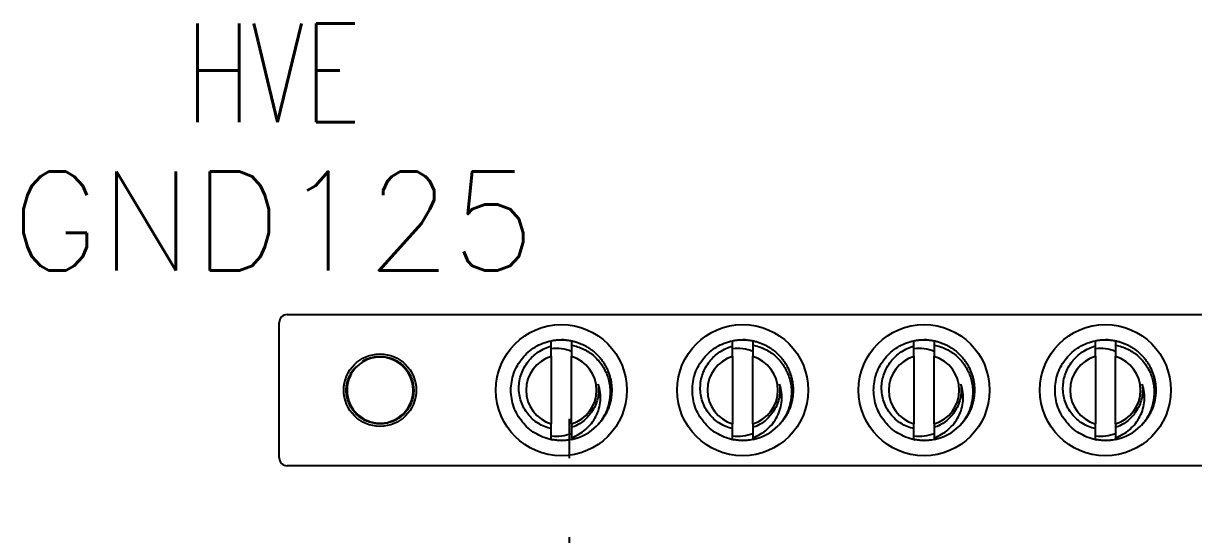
# Model space of a CAD drawing. Header units: inches. Extents: x 0 to 34.2, y 0 to 22.
# Drawn here: x 5.871 to 7.352, y 2.166 to 2.812 of the extents above; entities that cross this region are included whole.
import ezdxf
from ezdxf.enums import TextEntityAlignment as Align

# ---------------------------------------------------------------- set-up
doc = ezdxf.new("R2010")
doc.units = ezdxf.units.IN
doc.header["$MEASUREMENT"] = 0
doc.linetypes.add('HIDDEN2', pattern=[0.1875, 0.125, -0.0625])
doc.linetypes.add('SLD-Solid', pattern=[0])
for name, color, linetype in [('GRN_6AWG', 3, 'Continuous'), ('LOC', 8, 'Continuous'), ('SYMS', 7, 'Continuous'), ('TAGS', 1, 'Continuous')]:
    doc.layers.add(name, color=color, linetype=linetype)
doc.styles.add('WD', font='romans.shx', dxfattribs={"height": 0.185})

# ---------------------------------------------------------------- blocks, each defined once
blk = doc.blocks.new('HDV1_GND_BAR9')
at = {"color": 7, "linetype": 'SLD-Solid', "lineweight": 25}
for p, q in [((0.0178, 0.1942), (2.5469, 0.1942)), ((0.0076, 0.0132), (0.0076, 0.184)), ((0.3518, 0.1544), (0.3518, 0.1611)), ((0.5813, 0.1544), (0.5813, 0.1611)), ((0.8107, 0.1544), (0.8107, 0.1611)), ((1.0402, 0.1544), (1.0402, 0.1611)), ((0.3518, 0.1414), (0.3518, 0.0559)), ((0.3773, 0.0559), (0.3773, 0.1414)), ((0.5813, 0.1414), (0.5813, 0.0559)), ((0.6068, 0.0559), (0.6068, 0.1414)), ((0.8107, 0.1414), (0.8107, 0.0559)), ((0.8362, 0.0559), (0.8362, 0.1414)), ((1.0402, 0.1414), (1.0402, 0.0559)), ((1.0657, 0.0559), (1.0657, 0.1414)), ((0.3643, 0.0349), (0.3646, 0.0349)), ((0.5938, 0.0349), (0.594, 0.0349)), ((0.8232, 0.0349), (0.8235, 0.0349)), ((1.0527, 0.0349), (1.0529, 0.0349)), ((2.5469, 0.003), (0.0178, 0.003))]:
    blk.add_line(p, q, dxfattribs=at)
at = {"color": 7, "linetype": 'SLD-Solid', "lineweight": 25, "flags": 128}
for points in [[(0.3679, 0.1623), (0.3674, 0.1623), (0.3646, 0.1624)], [(0.5974, 0.1623), (0.5968, 0.1623), (0.594, 0.1624)], [(0.8268, 0.1623), (0.8263, 0.1623), (0.8235, 0.1624)], [(1.0563, 0.1623), (1.0557, 0.1623), (1.0529, 0.1624)], [(0.3502, 0.0365), (0.352, 0.0361), (0.3533, 0.0359)], [(0.5796, 0.0365), (0.5815, 0.0361), (0.5828, 0.0359)], [(0.8091, 0.0365), (0.8109, 0.0361), (0.8123, 0.0359)], [(1.0386, 0.0365), (1.0404, 0.0361), (1.0417, 0.0359)]]:
    blk.add_lwpolyline(points, dxfattribs=at)
at = {"color": 7, "linetype": 'SLD-Solid', "lineweight": 25}
for centre, radius in [((0.3646, 0.0986), 0.0829), ((0.594, 0.0986), 0.0829), ((0.8235, 0.0986), 0.0829), ((1.0529, 0.0986), 0.0829), ((0.1351, 0.0986), 0.0458)]:
    blk.add_circle(centre, radius, dxfattribs=at)
for centre, radius, start, end in [((0.0178, 0.184), 0.0102, 90, 180), ((0.1352, 0.0986), 0.0418, 135.4941, 90.0886), ((0.1351, 0.0986), 0.0418, 90, 135), ((0.3646, 0.0986), 0.0446, 106.6015, 253.3985), ((0.3646, 0.0986), 0.0446, 286.6015, 73.3985), ((0.594, 0.0986), 0.0446, 106.6015, 253.3985), ((0.594, 0.0986), 0.0446, 286.6015, 73.3985), ((0.8235, 0.0986), 0.0446, 106.6015, 253.3985), ((0.8235, 0.0986), 0.0446, 286.6015, 73.3985), ((1.0529, 0.0986), 0.0446, 106.6015, 253.3985), ((1.0529, 0.0986), 0.0446, 286.6015, 73.3985), ((0.3646, 0.0986), 0.0637, 281.537, 315), ((0.594, 0.0986), 0.0637, 281.537, 315), ((0.8235, 0.0986), 0.0637, 281.537, 315), ((1.0529, 0.0986), 0.0637, 281.537, 315), ((0.0178, 0.0132), 0.0102, 180, 270)]:
    blk.add_arc(centre, radius, start, end, dxfattribs=at)
for points, knots in [([(0.3518, 0.0362), (0.3447, 0.0376), (0.3377, 0.0404), (0.3283, 0.0461), (0.3253, 0.0482), (0.3199, 0.053), (0.3175, 0.0555), (0.3107, 0.0639), (0.307, 0.0704), (0.302, 0.0842), (0.3008, 0.0915), (0.3008, 0.1057), (0.302, 0.113), (0.307, 0.1269), (0.3107, 0.1334), (0.3175, 0.1418), (0.3199, 0.1443), (0.3253, 0.149), (0.3283, 0.1512), (0.3377, 0.1569), (0.3447, 0.1596), (0.3518, 0.1611)], [0, 0, 0, 0, 0.125, 0.125, 0.1875, 0.1875, 0.25, 0.25, 0.375, 0.375, 0.5, 0.5, 0.625, 0.625, 0.75, 0.75, 0.8125, 0.8125, 0.875, 0.875, 1, 1, 1, 1]), ([(0.3518, 0.05), (0.3489, 0.0506), (0.3461, 0.0515), (0.3405, 0.0537), (0.3378, 0.0551), (0.3328, 0.0582), (0.3304, 0.06), (0.326, 0.064), (0.3239, 0.0662), (0.3203, 0.0709), (0.3186, 0.0734), (0.3158, 0.0786), (0.3146, 0.0814), (0.3127, 0.087), (0.312, 0.0899), (0.311, 0.0958), (0.3108, 0.0988), (0.3109, 0.1047), (0.3112, 0.1077), (0.3122, 0.1135), (0.313, 0.1165), (0.315, 0.1221), (0.3162, 0.1248), (0.319, 0.13), (0.3207, 0.1325), (0.3244, 0.1372), (0.3264, 0.1393), (0.3308, 0.1434), (0.3331, 0.1453), (0.3406, 0.1502), (0.346, 0.1527), (0.3518, 0.1543)], [0, 0, 0, 0, 0.0625, 0.0625, 0.125, 0.125, 0.1875, 0.1875, 0.25, 0.25, 0.3125, 0.3125, 0.375, 0.375, 0.4375, 0.4375, 0.5, 0.5, 0.5625, 0.5625, 0.625, 0.625, 0.6875, 0.6875, 0.75, 0.75, 0.8125, 0.8125, 0.875, 0.875, 1, 1, 1, 1]), ([(0.3518, 0.161), (0.3525, 0.1612), (0.3547, 0.1617), (0.3584, 0.1621), (0.363, 0.1624), (0.3677, 0.1623), (0.3725, 0.1619), (0.3757, 0.1614), (0.3774, 0.1611)], [0, 0, 0, 0, 0.0798626, 0.2610344, 0.4402345, 0.6181667, 0.8090426, 1, 1, 1, 1]), ([(0.3518, 0.1514), (0.3561, 0.1519), (0.3605, 0.1519), (0.369, 0.1507), (0.3733, 0.1496), (0.3773, 0.1479)], [0, 0, 0, 0, 0.5, 0.5, 1, 1, 1, 1]), ([(0.3773, 0.1611), (0.3773, 0.1595), (0.3773, 0.1576), (0.3773, 0.1558), (0.3773, 0.1556)], [0, 0, 0, 0, 0.872154, 1, 1, 1, 1]), ([(0.3773, 0.1611), (0.3788, 0.1607), (0.3818, 0.1601), (0.3862, 0.1586), (0.3905, 0.1569), (0.3948, 0.1548), (0.399, 0.1523), (0.4031, 0.1495), (0.4069, 0.1464), (0.4104, 0.143), (0.4137, 0.1393), (0.4166, 0.1355), (0.4192, 0.1315), (0.4215, 0.1273), (0.4235, 0.123), (0.4251, 0.1186), (0.4265, 0.1139), (0.4275, 0.1092), (0.4281, 0.1043), (0.4283, 0.0994), (0.4282, 0.0945), (0.4277, 0.0896), (0.4268, 0.0848), (0.4256, 0.0801), (0.4241, 0.0756), (0.4222, 0.0713), (0.42, 0.0671), (0.4175, 0.0631), (0.4148, 0.0594), (0.4123, 0.0563), (0.4106, 0.0546), (0.4099, 0.0539)], [0, 0, 0, 0, 0.033723, 0.067593, 0.101521, 0.135415, 0.171985, 0.208298, 0.244248, 0.27976, 0.315461, 0.351583, 0.385934, 0.420475, 0.455112, 0.489748, 0.524288, 0.560708, 0.596805, 0.632474, 0.668007, 0.703985, 0.740318, 0.774807, 0.809423, 0.84407, 0.878652, 0.913074, 0.946884, 0.980361, 1, 1, 1, 1]), ([(0.3773, 0.1555), (0.3827, 0.1545), (0.3878, 0.1528), (0.3976, 0.148), (0.4021, 0.145), (0.4082, 0.1396), (0.4101, 0.1376), (0.4136, 0.1334), (0.4153, 0.1313), (0.4196, 0.1244), (0.422, 0.1194), (0.4244, 0.1117), (0.425, 0.109), (0.4259, 0.1037), (0.4262, 0.101), (0.4265, 0.0928), (0.4259, 0.0874), (0.4235, 0.0768), (0.4216, 0.0717), (0.4165, 0.0621), (0.4133, 0.0576), (0.4096, 0.0536)], [0, 0, 0, 0, 0.125, 0.125, 0.25, 0.25, 0.3125, 0.3125, 0.375, 0.375, 0.5, 0.5, 0.5625, 0.5625, 0.625, 0.625, 0.75, 0.75, 0.875, 0.875, 1, 1, 1, 1]), ([(0.5813, 0.0362), (0.5741, 0.0376), (0.5671, 0.0404), (0.5577, 0.0461), (0.5548, 0.0482), (0.5494, 0.053), (0.5469, 0.0555), (0.5401, 0.0639), (0.5364, 0.0704), (0.5315, 0.0842), (0.5303, 0.0915), (0.5303, 0.1057), (0.5315, 0.113), (0.5364, 0.1269), (0.5401, 0.1334), (0.5469, 0.1418), (0.5494, 0.1443), (0.5548, 0.149), (0.5577, 0.1512), (0.5671, 0.1569), (0.5741, 0.1596), (0.5813, 0.1611)], [0, 0, 0, 0, 0.125, 0.125, 0.1875, 0.1875, 0.25, 0.25, 0.375, 0.375, 0.5, 0.5, 0.625, 0.625, 0.75, 0.75, 0.8125, 0.8125, 0.875, 0.875, 1, 1, 1, 1]), ([(0.5813, 0.05), (0.5783, 0.0506), (0.5755, 0.0515), (0.57, 0.0537), (0.5673, 0.0551), (0.5622, 0.0582), (0.5599, 0.06), (0.5555, 0.064), (0.5534, 0.0662), (0.5497, 0.0709), (0.5481, 0.0734), (0.5452, 0.0786), (0.544, 0.0814), (0.5421, 0.087), (0.5414, 0.0899), (0.5405, 0.0958), (0.5403, 0.0988), (0.5404, 0.1047), (0.5406, 0.1077), (0.5417, 0.1135), (0.5424, 0.1165), (0.5444, 0.1221), (0.5456, 0.1248), (0.5485, 0.13), (0.5502, 0.1325), (0.5538, 0.1372), (0.5558, 0.1393), (0.5602, 0.1434), (0.5626, 0.1453), (0.57, 0.1502), (0.5755, 0.1527), (0.5813, 0.1543)], [0, 0, 0, 0, 0.0625, 0.0625, 0.125, 0.125, 0.1875, 0.1875, 0.25, 0.25, 0.3125, 0.3125, 0.375, 0.375, 0.4375, 0.4375, 0.5, 0.5, 0.5625, 0.5625, 0.625, 0.625, 0.6875, 0.6875, 0.75, 0.75, 0.8125, 0.8125, 0.875, 0.875, 1, 1, 1, 1]), ([(0.5813, 0.161), (0.5819, 0.1612), (0.5841, 0.1617), (0.5879, 0.1621), (0.5925, 0.1624), (0.5972, 0.1623), (0.602, 0.1619), (0.6052, 0.1614), (0.6068, 0.1611)], [0, 0, 0, 0, 0.079863, 0.261034, 0.440234, 0.618167, 0.809043, 1, 1, 1, 1]), ([(0.5813, 0.1514), (0.5856, 0.1519), (0.5899, 0.1519), (0.5985, 0.1507), (0.6027, 0.1496), (0.6068, 0.1479)], [0, 0, 0, 0, 0.5, 0.5, 1, 1, 1, 1]), ([(0.6068, 0.1611), (0.6068, 0.1595), (0.6068, 0.1576), (0.6068, 0.1558), (0.6068, 0.1556)], [0, 0, 0, 0, 0.872154, 1, 1, 1, 1]), ([(0.6068, 0.1611), (0.6083, 0.1607), (0.6113, 0.1601), (0.6157, 0.1586), (0.62, 0.1569), (0.6243, 0.1548), (0.6285, 0.1523), (0.6325, 0.1495), (0.6363, 0.1464), (0.6399, 0.143), (0.6431, 0.1393), (0.6461, 0.1355), (0.6487, 0.1315), (0.651, 0.1273), (0.653, 0.123), (0.6546, 0.1186), (0.6559, 0.1139), (0.6569, 0.1092), (0.6576, 0.1043), (0.6578, 0.0994), (0.6577, 0.0945), (0.6572, 0.0896), (0.6563, 0.0848), (0.6551, 0.0801), (0.6535, 0.0756), (0.6517, 0.0713), (0.6495, 0.0671), (0.647, 0.0631), (0.6443, 0.0594), (0.6417, 0.0563), (0.64, 0.0546), (0.6394, 0.0539)], [0, 0, 0, 0, 0.033723, 0.067593, 0.101521, 0.135415, 0.171985, 0.208298, 0.244248, 0.27976, 0.315461, 0.351583, 0.385934, 0.420475, 0.455112, 0.489748, 0.524288, 0.560708, 0.596805, 0.632474, 0.668007, 0.703985, 0.740318, 0.774807, 0.809423, 0.84407, 0.878652, 0.913074, 0.946884, 0.980361, 1, 1, 1, 1]), ([(0.6068, 0.1555), (0.6121, 0.1545), (0.6173, 0.1528), (0.6271, 0.148), (0.6316, 0.145), (0.6377, 0.1396), (0.6396, 0.1376), (0.6431, 0.1334), (0.6447, 0.1313), (0.6491, 0.1244), (0.6514, 0.1194), (0.6538, 0.1117), (0.6545, 0.109), (0.6554, 0.1037), (0.6556, 0.101), (0.6559, 0.0928), (0.6554, 0.0874), (0.6529, 0.0768), (0.6511, 0.0717), (0.646, 0.0621), (0.6428, 0.0576), (0.6391, 0.0536)], [0, 0, 0, 0, 0.125, 0.125, 0.25, 0.25, 0.3125, 0.3125, 0.375, 0.375, 0.5, 0.5, 0.5625, 0.5625, 0.625, 0.625, 0.75, 0.75, 0.875, 0.875, 1, 1, 1, 1]), ([(0.8107, 0.0362), (0.8036, 0.0376), (0.7966, 0.0404), (0.7872, 0.0461), (0.7843, 0.0482), (0.7789, 0.053), (0.7764, 0.0555), (0.7696, 0.0639), (0.7659, 0.0704), (0.7609, 0.0842), (0.7597, 0.0915), (0.7597, 0.1057), (0.7609, 0.113), (0.7659, 0.1269), (0.7696, 0.1334), (0.7764, 0.1418), (0.7789, 0.1443), (0.7843, 0.149), (0.7872, 0.1512), (0.7966, 0.1569), (0.8036, 0.1596), (0.8107, 0.1611)], [0, 0, 0, 0, 0.125, 0.125, 0.1875, 0.1875, 0.25, 0.25, 0.375, 0.375, 0.5, 0.5, 0.625, 0.625, 0.75, 0.75, 0.8125, 0.8125, 0.875, 0.875, 1, 1, 1, 1]), ([(0.8107, 0.05), (0.8078, 0.0506), (0.805, 0.0515), (0.7994, 0.0537), (0.7967, 0.0551), (0.7917, 0.0582), (0.7893, 0.06), (0.7849, 0.064), (0.7828, 0.0662), (0.7792, 0.0709), (0.7775, 0.0734), (0.7747, 0.0786), (0.7735, 0.0814), (0.7716, 0.087), (0.7709, 0.0899), (0.77, 0.0958), (0.7697, 0.0988), (0.7698, 0.1047), (0.7701, 0.1077), (0.7711, 0.1135), (0.7719, 0.1165), (0.7739, 0.1221), (0.7751, 0.1248), (0.7779, 0.13), (0.7796, 0.1325), (0.7833, 0.1372), (0.7853, 0.1393), (0.7897, 0.1434), (0.792, 0.1453), (0.7995, 0.1502), (0.8049, 0.1527), (0.8107, 0.1543)], [0, 0, 0, 0, 0.0625, 0.0625, 0.125, 0.125, 0.1875, 0.1875, 0.25, 0.25, 0.3125, 0.3125, 0.375, 0.375, 0.4375, 0.4375, 0.5, 0.5, 0.5625, 0.5625, 0.625, 0.625, 0.6875, 0.6875, 0.75, 0.75, 0.8125, 0.8125, 0.875, 0.875, 1, 1, 1, 1]), ([(0.8107, 0.161), (0.8114, 0.1612), (0.8136, 0.1617), (0.8173, 0.1621), (0.8219, 0.1624), (0.8266, 0.1623), (0.8314, 0.1619), (0.8347, 0.1614), (0.8363, 0.1611)], [0, 0, 0, 0, 0.079863, 0.261034, 0.440234, 0.618167, 0.809043, 1, 1, 1, 1]), ([(0.8107, 0.1514), (0.8151, 0.1519), (0.8194, 0.1519), (0.8279, 0.1507), (0.8322, 0.1496), (0.8362, 0.1479)], [0, 0, 0, 0, 0.5, 0.5, 1, 1, 1, 1]), ([(0.8362, 0.1611), (0.8362, 0.1595), (0.8362, 0.1576), (0.8362, 0.1558), (0.8362, 0.1556)], [0, 0, 0, 0, 0.872154, 1, 1, 1, 1]), ([(0.8362, 0.1611), (0.8377, 0.1607), (0.8407, 0.1601), (0.8451, 0.1586), (0.8494, 0.1569), (0.8537, 0.1548), (0.8579, 0.1523), (0.862, 0.1495), (0.8658, 0.1464), (0.8693, 0.143), (0.8726, 0.1393), (0.8755, 0.1355), (0.8782, 0.1315), (0.8804, 0.1273), (0.8824, 0.123), (0.8841, 0.1186), (0.8854, 0.1139), (0.8864, 0.1092), (0.887, 0.1043), (0.8873, 0.0994), (0.8871, 0.0945), (0.8866, 0.0896), (0.8857, 0.0848), (0.8845, 0.0801), (0.883, 0.0756), (0.8811, 0.0713), (0.8789, 0.0671), (0.8765, 0.0631), (0.8737, 0.0594), (0.8712, 0.0563), (0.8695, 0.0546), (0.8689, 0.0539)], [0, 0, 0, 0, 0.033723, 0.067593, 0.101521, 0.135415, 0.171985, 0.208298, 0.244248, 0.27976, 0.315461, 0.351583, 0.385934, 0.420475, 0.455112, 0.489748, 0.524288, 0.560708, 0.596805, 0.632474, 0.668007, 0.703985, 0.740318, 0.774807, 0.809423, 0.84407, 0.878652, 0.913074, 0.946884, 0.980361, 1, 1, 1, 1]), ([(0.8362, 0.1555), (0.8416, 0.1545), (0.8467, 0.1528), (0.8565, 0.148), (0.8611, 0.145), (0.8671, 0.1396), (0.869, 0.1376), (0.8726, 0.1334), (0.8742, 0.1313), (0.8785, 0.1244), (0.8809, 0.1194), (0.8833, 0.1117), (0.8839, 0.109), (0.8848, 0.1037), (0.8851, 0.101), (0.8854, 0.0928), (0.8849, 0.0874), (0.8824, 0.0768), (0.8805, 0.0717), (0.8754, 0.0621), (0.8723, 0.0576), (0.8685, 0.0536)], [0, 0, 0, 0, 0.125, 0.125, 0.25, 0.25, 0.3125, 0.3125, 0.375, 0.375, 0.5, 0.5, 0.5625, 0.5625, 0.625, 0.625, 0.75, 0.75, 0.875, 0.875, 1, 1, 1, 1]), ([(1.0402, 0.0362), (1.033, 0.0376), (1.026, 0.0404), (1.0167, 0.0461), (1.0137, 0.0482), (1.0083, 0.053), (1.0059, 0.0555), (0.999, 0.0639), (0.9953, 0.0704), (0.9904, 0.0842), (0.9892, 0.0915), (0.9892, 0.1057), (0.9904, 0.113), (0.9953, 0.1269), (0.999, 0.1334), (1.0059, 0.1418), (1.0083, 0.1443), (1.0137, 0.149), (1.0167, 0.1512), (1.026, 0.1569), (1.033, 0.1596), (1.0402, 0.1611)], [0, 0, 0, 0, 0.125, 0.125, 0.1875, 0.1875, 0.25, 0.25, 0.375, 0.375, 0.5, 0.5, 0.625, 0.625, 0.75, 0.75, 0.8125, 0.8125, 0.875, 0.875, 1, 1, 1, 1]), ([(1.0402, 0.05), (1.0373, 0.0506), (1.0344, 0.0515), (1.0289, 0.0537), (1.0262, 0.0551), (1.0212, 0.0582), (1.0188, 0.06), (1.0144, 0.064), (1.0123, 0.0662), (1.0086, 0.0709), (1.007, 0.0734), (1.0042, 0.0786), (1.0029, 0.0814), (1.001, 0.087), (1.0003, 0.0899), (0.9994, 0.0958), (0.9992, 0.0988), (0.9993, 0.1047), (0.9995, 0.1077), (1.0006, 0.1135), (1.0013, 0.1165), (1.0033, 0.1221), (1.0045, 0.1248), (1.0074, 0.13), (1.0091, 0.1325), (1.0127, 0.1372), (1.0148, 0.1393), (1.0191, 0.1434), (1.0215, 0.1453), (1.0289, 0.1502), (1.0344, 0.1527), (1.0402, 0.1543)], [0, 0, 0, 0, 0.0625, 0.0625, 0.125, 0.125, 0.1875, 0.1875, 0.25, 0.25, 0.3125, 0.3125, 0.375, 0.375, 0.4375, 0.4375, 0.5, 0.5, 0.5625, 0.5625, 0.625, 0.625, 0.6875, 0.6875, 0.75, 0.75, 0.8125, 0.8125, 0.875, 0.875, 1, 1, 1, 1]), ([(1.0402, 0.161), (1.0408, 0.1612), (1.043, 0.1617), (1.0468, 0.1621), (1.0514, 0.1624), (1.0561, 0.1623), (1.0609, 0.1619), (1.0641, 0.1614), (1.0657, 0.1611)], [0, 0, 0, 0, 0.079863, 0.261034, 0.440234, 0.618167, 0.809043, 1, 1, 1, 1]), ([(1.0402, 0.1514), (1.0445, 0.1519), (1.0488, 0.1519), (1.0574, 0.1507), (1.0616, 0.1496), (1.0657, 0.1479)], [0, 0, 0, 0, 0.5, 0.5, 1, 1, 1, 1]), ([(1.0657, 0.1611), (1.0657, 0.1595), (1.0657, 0.1576), (1.0657, 0.1558), (1.0657, 0.1556)], [0, 0, 0, 0, 0.872154, 1, 1, 1, 1]), ([(1.0657, 0.1611), (1.0672, 0.1607), (1.0702, 0.1601), (1.0746, 0.1586), (1.0789, 0.1569), (1.0832, 0.1548), (1.0874, 0.1523), (1.0914, 0.1495), (1.0952, 0.1464), (1.0988, 0.143), (1.1021, 0.1393), (1.105, 0.1355), (1.1076, 0.1315), (1.1099, 0.1273), (1.1119, 0.123), (1.1135, 0.1186), (1.1149, 0.1139), (1.1158, 0.1092), (1.1165, 0.1043), (1.1167, 0.0994), (1.1166, 0.0945), (1.1161, 0.0896), (1.1152, 0.0848), (1.114, 0.0801), (1.1124, 0.0756), (1.1106, 0.0713), (1.1084, 0.0671), (1.1059, 0.0631), (1.1032, 0.0594), (1.1007, 0.0563), (1.0989, 0.0546), (1.0983, 0.0539)], [0, 0, 0, 0, 0.033723, 0.067593, 0.101521, 0.135415, 0.171985, 0.208298, 0.244248, 0.27976, 0.315461, 0.351583, 0.385934, 0.420475, 0.455112, 0.489748, 0.524288, 0.560708, 0.596805, 0.632474, 0.668007, 0.703985, 0.740318, 0.774807, 0.809423, 0.84407, 0.878652, 0.913074, 0.946884, 0.980361, 1, 1, 1, 1]), ([(1.0657, 0.1555), (1.071, 0.1545), (1.0762, 0.1528), (1.086, 0.148), (1.0905, 0.145), (1.0966, 0.1396), (1.0985, 0.1376), (1.102, 0.1334), (1.1036, 0.1313), (1.108, 0.1244), (1.1103, 0.1194), (1.1127, 0.1117), (1.1134, 0.109), (1.1143, 0.1037), (1.1146, 0.101), (1.1148, 0.0928), (1.1143, 0.0874), (1.1119, 0.0768), (1.11, 0.0717), (1.1049, 0.0621), (1.1017, 0.0576), (1.098, 0.0536)], [0, 0, 0, 0, 0.125, 0.125, 0.25, 0.25, 0.3125, 0.3125, 0.375, 0.375, 0.5, 0.5, 0.5625, 0.5625, 0.625, 0.625, 0.75, 0.75, 0.875, 0.875, 1, 1, 1, 1]), ([(0.1134, 0.1354), (0.118, 0.1381), (0.1229, 0.1399), (0.1307, 0.1412), (0.1333, 0.1413), (0.1385, 0.1412), (0.1411, 0.141), (0.1462, 0.1399), (0.1487, 0.1392), (0.1536, 0.1372), (0.1559, 0.136), (0.1603, 0.1331), (0.1624, 0.1315), (0.1662, 0.128), (0.168, 0.126), (0.1726, 0.1197), (0.1749, 0.1149), (0.1776, 0.1048), (0.1781, 0.0995), (0.177, 0.0891), (0.1755, 0.084), (0.172, 0.077), (0.1706, 0.0748), (0.1674, 0.0706), (0.1656, 0.0687), (0.1617, 0.0652), (0.1596, 0.0636), (0.1552, 0.0609), (0.1528, 0.0597), (0.1479, 0.0578), (0.1454, 0.0571), (0.1403, 0.0562), (0.1377, 0.0559), (0.1324, 0.056), (0.1298, 0.0562), (0.1247, 0.0572), (0.1222, 0.0579), (0.1148, 0.0607), (0.1103, 0.0635), (0.1045, 0.0688), (0.1027, 0.0707), (0.0996, 0.0749), (0.0981, 0.0771), (0.0958, 0.0818), (0.0948, 0.0842), (0.0934, 0.0892), (0.0929, 0.0918), (0.0924, 0.097), (0.0924, 0.0996), (0.0928, 0.1049), (0.0933, 0.1075), (0.0953, 0.115), (0.0977, 0.1198), (0.1008, 0.124)], [0, 0, 0, 0, 0.0625, 0.0625, 0.09375, 0.09375, 0.125, 0.125, 0.15625, 0.15625, 0.1875, 0.1875, 0.21875, 0.21875, 0.25, 0.25, 0.3125, 0.3125, 0.375, 0.375, 0.4375, 0.4375, 0.46875, 0.46875, 0.5, 0.5, 0.53125, 0.53125, 0.5625, 0.5625, 0.59375, 0.59375, 0.625, 0.625, 0.65625, 0.65625, 0.6875, 0.6875, 0.75, 0.75, 0.78125, 0.78125, 0.8125, 0.8125, 0.84375, 0.84375, 0.875, 0.875, 0.90625, 0.90625, 0.9375, 0.9375, 1, 1, 1, 1]), ([(0.1351, 0.1404), (0.1313, 0.1406), (0.1276, 0.1402), (0.1203, 0.1385), (0.1167, 0.1372), (0.1134, 0.1354)], [0, 0, 0, 0, 0.5, 0.5, 1, 1, 1, 1]), ([(0.3773, 0.0382), (0.3806, 0.0394), (0.3837, 0.041), (0.3897, 0.0446), (0.3926, 0.0466), (0.3979, 0.0513), (0.4003, 0.0538), (0.4047, 0.0593), (0.4066, 0.0622), (0.4099, 0.0685), (0.4112, 0.0717), (0.4131, 0.0784), (0.4137, 0.0819), (0.4142, 0.0889), (0.4141, 0.0923), (0.4132, 0.0993), (0.4124, 0.1028), (0.4111, 0.1061)], [0, 0, 0, 0, 0.125, 0.125, 0.25, 0.25, 0.375, 0.375, 0.5, 0.5, 0.625, 0.625, 0.75, 0.75, 0.875, 0.875, 1, 1, 1, 1]), ([(0.4111, 0.1061), (0.4116, 0.103), (0.4118, 0.0999), (0.4116, 0.0937), (0.4112, 0.0906), (0.4097, 0.0847), (0.4087, 0.0817), (0.4061, 0.0761), (0.4046, 0.0735), (0.4027, 0.0709)], [0, 0, 0, 0, 0.25, 0.25, 0.5, 0.5, 0.75, 0.75, 1, 1, 1, 1]), ([(0.6068, 0.0382), (0.6101, 0.0394), (0.6132, 0.041), (0.6192, 0.0446), (0.6221, 0.0466), (0.6274, 0.0513), (0.6298, 0.0538), (0.6341, 0.0593), (0.6361, 0.0622), (0.6393, 0.0685), (0.6406, 0.0717), (0.6425, 0.0784), (0.6432, 0.0819), (0.6437, 0.0889), (0.6436, 0.0923), (0.6427, 0.0993), (0.6418, 0.1028), (0.6406, 0.1061)], [0, 0, 0, 0, 0.125, 0.125, 0.25, 0.25, 0.375, 0.375, 0.5, 0.5, 0.625, 0.625, 0.75, 0.75, 0.875, 0.875, 1, 1, 1, 1]), ([(0.6406, 0.1061), (0.6411, 0.103), (0.6413, 0.0999), (0.641, 0.0937), (0.6406, 0.0906), (0.6392, 0.0847), (0.6382, 0.0817), (0.6356, 0.0761), (0.634, 0.0735), (0.6322, 0.0709)], [0, 0, 0, 0, 0.25, 0.25, 0.5, 0.5, 0.75, 0.75, 1, 1, 1, 1]), ([(0.8362, 0.0382), (0.8395, 0.0394), (0.8427, 0.041), (0.8486, 0.0446), (0.8515, 0.0466), (0.8568, 0.0513), (0.8592, 0.0538), (0.8636, 0.0593), (0.8656, 0.0622), (0.8688, 0.0685), (0.8701, 0.0717), (0.872, 0.0784), (0.8726, 0.0819), (0.8731, 0.0889), (0.873, 0.0923), (0.8721, 0.0993), (0.8713, 0.1028), (0.8701, 0.1061)], [0, 0, 0, 0, 0.125, 0.125, 0.25, 0.25, 0.375, 0.375, 0.5, 0.5, 0.625, 0.625, 0.75, 0.75, 0.875, 0.875, 1, 1, 1, 1]), ([(0.8701, 0.1061), (0.8705, 0.103), (0.8707, 0.0999), (0.8705, 0.0937), (0.8701, 0.0906), (0.8686, 0.0847), (0.8676, 0.0817), (0.865, 0.0761), (0.8635, 0.0735), (0.8617, 0.0709)], [0, 0, 0, 0, 0.25, 0.25, 0.5, 0.5, 0.75, 0.75, 1, 1, 1, 1]), ([(1.0657, 0.0382), (1.069, 0.0394), (1.0721, 0.041), (1.0781, 0.0446), (1.081, 0.0466), (1.0863, 0.0513), (1.0887, 0.0538), (1.093, 0.0593), (1.095, 0.0622), (1.0983, 0.0685), (1.0995, 0.0717), (1.1014, 0.0784), (1.1021, 0.0819), (1.1026, 0.0889), (1.1025, 0.0923), (1.1016, 0.0993), (1.1007, 0.1028), (1.0995, 0.1061)], [0, 0, 0, 0, 0.125, 0.125, 0.25, 0.25, 0.375, 0.375, 0.5, 0.5, 0.625, 0.625, 0.75, 0.75, 0.875, 0.875, 1, 1, 1, 1]), ([(1.0995, 0.1061), (1.1, 0.103), (1.1002, 0.0999), (1.0999, 0.0937), (1.0995, 0.0906), (1.0981, 0.0847), (1.0971, 0.0817), (1.0945, 0.0761), (1.0929, 0.0735), (1.0911, 0.0709)], [0, 0, 0, 0, 0.25, 0.25, 0.5, 0.5, 0.75, 0.75, 1, 1, 1, 1]), ([(0.4027, 0.0709), (0.3998, 0.0663), (0.3961, 0.0623), (0.3873, 0.0556), (0.3825, 0.0531), (0.3773, 0.0514)], [0, 0, 0, 0, 0.5, 0.5, 1, 1, 1, 1]), ([(0.6322, 0.0709), (0.6292, 0.0663), (0.6255, 0.0623), (0.6168, 0.0556), (0.612, 0.0531), (0.6068, 0.0514)], [0, 0, 0, 0, 0.5, 0.5, 1, 1, 1, 1]), ([(0.8617, 0.0709), (0.8587, 0.0663), (0.855, 0.0623), (0.8462, 0.0556), (0.8414, 0.0531), (0.8362, 0.0514)], [0, 0, 0, 0, 0.5, 0.5, 1, 1, 1, 1]), ([(1.0911, 0.0709), (1.0881, 0.0663), (1.0844, 0.0623), (1.0757, 0.0556), (1.0709, 0.0531), (1.0657, 0.0514)], [0, 0, 0, 0, 0.5, 0.5, 1, 1, 1, 1]), ([(0.3518, 0.0362), (0.3518, 0.0378), (0.3518, 0.041), (0.3518, 0.0454), (0.3518, 0.0484), (0.3518, 0.0498), (0.3518, 0.0499)], [0, 0, 0, 0, 0.351256, 0.702512, 0.970015, 1, 1, 1, 1]), ([(0.3773, 0.0513), (0.3773, 0.0504), (0.3773, 0.0494), (0.3773, 0.0484), (0.3773, 0.0469), (0.3773, 0.0453), (0.3773, 0.0437), (0.3773, 0.0418), (0.3773, 0.04), (0.3773, 0.0382)], [0.0001078695, 0.0001078695, 0.0001078695, 0.0001078695, 0.0002740643, 0.0002740643, 0.0002740643, 0.0005481286, 0.0005481286, 0.0005481286, 0.0008648953, 0.0008648953, 0.0008648953, 0.0008648953]), ([(0.5813, 0.0362), (0.5813, 0.0378), (0.5813, 0.041), (0.5813, 0.0454), (0.5813, 0.0484), (0.5813, 0.0498), (0.5813, 0.0499)], [0, 0, 0, 0, 0.351256, 0.702512, 0.970015, 1, 1, 1, 1]), ([(0.6068, 0.0513), (0.6068, 0.0504), (0.6068, 0.0494), (0.6068, 0.0484), (0.6068, 0.0469), (0.6068, 0.0453), (0.6068, 0.0437), (0.6068, 0.0418), (0.6068, 0.04), (0.6068, 0.0382)], [0.0001078695, 0.0001078695, 0.0001078695, 0.0001078695, 0.0002740643, 0.0002740643, 0.0002740643, 0.0005481286, 0.0005481286, 0.0005481286, 0.0008648953, 0.0008648953, 0.0008648953, 0.0008648953]), ([(0.8107, 0.0362), (0.8107, 0.0378), (0.8107, 0.041), (0.8107, 0.0454), (0.8107, 0.0484), (0.8107, 0.0498), (0.8107, 0.0499)], [0, 0, 0, 0, 0.351256, 0.702512, 0.970015, 1, 1, 1, 1]), ([(0.8362, 0.0513), (0.8362, 0.0504), (0.8362, 0.0494), (0.8362, 0.0484), (0.8362, 0.0469), (0.8362, 0.0453), (0.8362, 0.0437), (0.8362, 0.0418), (0.8362, 0.04), (0.8362, 0.0382)], [0.0001078695, 0.0001078695, 0.0001078695, 0.0001078695, 0.0002740643, 0.0002740643, 0.0002740643, 0.0005481286, 0.0005481286, 0.0005481286, 0.0008648953, 0.0008648953, 0.0008648953, 0.0008648953]), ([(1.0402, 0.0362), (1.0402, 0.0378), (1.0402, 0.041), (1.0402, 0.0454), (1.0402, 0.0484), (1.0402, 0.0498), (1.0402, 0.0499)], [0, 0, 0, 0, 0.351256, 0.702512, 0.970015, 1, 1, 1, 1]), ([(1.0657, 0.0513), (1.0657, 0.0504), (1.0657, 0.0494), (1.0657, 0.0484), (1.0657, 0.0469), (1.0657, 0.0453), (1.0657, 0.0437), (1.0657, 0.0418), (1.0657, 0.04), (1.0657, 0.0382)], [0.0001078695, 0.0001078695, 0.0001078695, 0.0001078695, 0.0002740643, 0.0002740643, 0.0002740643, 0.0005481286, 0.0005481286, 0.0005481286, 0.0008648953, 0.0008648953, 0.0008648953, 0.0008648953]), ([(0.3773, 0.0434), (0.3732, 0.0419), (0.369, 0.0409), (0.3605, 0.0399), (0.3561, 0.0399), (0.3518, 0.0403)], [0, 0, 0, 0, 0.5, 0.5, 1, 1, 1, 1]), ([(0.3773, 0.0362), (0.3761, 0.036), (0.3734, 0.0354), (0.3693, 0.035), (0.3649, 0.0348), (0.3605, 0.035), (0.3562, 0.0354), (0.3533, 0.0359), (0.3518, 0.0362)], [0, 0, 0, 0, 0.144028, 0.315854, 0.485778, 0.655359, 0.826889, 1, 1, 1, 1]), ([(0.6068, 0.0434), (0.6027, 0.0419), (0.5985, 0.0409), (0.59, 0.0399), (0.5856, 0.0399), (0.5813, 0.0403)], [0, 0, 0, 0, 0.5, 0.5, 1, 1, 1, 1]), ([(0.6068, 0.0362), (0.6055, 0.036), (0.6029, 0.0354), (0.5988, 0.035), (0.5944, 0.0348), (0.59, 0.035), (0.5856, 0.0354), (0.5827, 0.0359), (0.5813, 0.0362)], [0, 0, 0, 0, 0.144028, 0.315854, 0.485778, 0.655359, 0.826889, 1, 1, 1, 1]), ([(0.8362, 0.0434), (0.8321, 0.0419), (0.828, 0.0409), (0.8194, 0.0399), (0.815, 0.0399), (0.8107, 0.0403)], [0, 0, 0, 0, 0.5, 0.5, 1, 1, 1, 1]), ([(0.8362, 0.0362), (0.835, 0.036), (0.8323, 0.0354), (0.8282, 0.035), (0.8238, 0.0348), (0.8195, 0.035), (0.8151, 0.0354), (0.8122, 0.0359), (0.8107, 0.0362)], [0, 0, 0, 0, 0.144028, 0.315854, 0.485778, 0.655359, 0.826889, 1, 1, 1, 1]), ([(1.0657, 0.0434), (1.0616, 0.0419), (1.0574, 0.0409), (1.0489, 0.0399), (1.0445, 0.0399), (1.0402, 0.0403)], [0, 0, 0, 0, 0.5, 0.5, 1, 1, 1, 1]), ([(1.0657, 0.0362), (1.0645, 0.036), (1.0618, 0.0354), (1.0577, 0.035), (1.0533, 0.0348), (1.0489, 0.035), (1.0445, 0.0354), (1.0416, 0.0359), (1.0402, 0.0362)], [0, 0, 0, 0, 0.144028, 0.315854, 0.485778, 0.655359, 0.826889, 1, 1, 1, 1])]:
    blk.add_open_spline(points, degree=3, knots=knots, dxfattribs=at)
for points in [[(0.3518, 0.1414), (0.3518, 0.1457), (0.3518, 0.15), (0.3518, 0.1543)], [(0.3773, 0.1555), (0.3773, 0.1508), (0.3773, 0.1461), (0.3773, 0.1414)], [(0.5813, 0.1414), (0.5813, 0.1457), (0.5813, 0.15), (0.5813, 0.1543)], [(0.6068, 0.1555), (0.6068, 0.1508), (0.6068, 0.1461), (0.6068, 0.1414)], [(0.8107, 0.1414), (0.8107, 0.1457), (0.8107, 0.15), (0.8107, 0.1543)], [(0.8362, 0.1555), (0.8362, 0.1508), (0.8362, 0.1461), (0.8362, 0.1414)], [(1.0402, 0.1414), (1.0402, 0.1457), (1.0402, 0.15), (1.0402, 0.1543)], [(1.0657, 0.1555), (1.0657, 0.1508), (1.0657, 0.1461), (1.0657, 0.1414)], [(0.1008, 0.124), (0.1023, 0.1255), (0.1039, 0.1269), (0.1055, 0.1282)], [(0.3518, 0.05), (0.3518, 0.052), (0.3518, 0.0539), (0.3518, 0.0559)], [(0.3773, 0.0559), (0.3773, 0.0544), (0.3773, 0.0529), (0.3773, 0.0514)], [(0.5813, 0.05), (0.5813, 0.052), (0.5813, 0.0539), (0.5813, 0.0559)], [(0.6068, 0.0559), (0.6068, 0.0544), (0.6068, 0.0529), (0.6068, 0.0514)], [(0.8107, 0.05), (0.8107, 0.052), (0.8107, 0.0539), (0.8107, 0.0559)], [(0.8362, 0.0559), (0.8362, 0.0544), (0.8362, 0.0529), (0.8362, 0.0514)], [(1.0402, 0.05), (1.0402, 0.052), (1.0402, 0.0539), (1.0402, 0.0559)], [(1.0657, 0.0559), (1.0657, 0.0544), (1.0657, 0.0529), (1.0657, 0.0514)], [(0.3773, 0.0382), (0.3773, 0.0375), (0.3773, 0.0368), (0.3773, 0.0362)], [(0.6068, 0.0382), (0.6068, 0.0375), (0.6068, 0.0368), (0.6068, 0.0362)], [(0.8362, 0.0382), (0.8362, 0.0375), (0.8362, 0.0368), (0.8362, 0.0362)], [(1.0657, 0.0382), (1.0657, 0.0375), (1.0657, 0.0368), (1.0657, 0.0362)]]:
    blk.add_open_spline(points, degree=3, dxfattribs=at)
at = {"style": 'WD', "width": 0.7}
for tag, p in [('INST', (0, 1.0446)), ('LOC', (0, 0.875)), ('DESC1', (0, 0.7188)), ('DESC2', (0, 0.5625)), ('DESC3', (0, 0.4146)), ('XREF', (1.1875, -0.1875))]:
    blk.add_attdef(tag, text='', height=0.125, dxfattribs=at).set_placement(p, align=Align.CENTER)
at = {"style": 'WD'}
blk.add_attdef('TAG1', text='', height=0.125, dxfattribs=at).set_placement((0, 0.25), align=Align.CENTER)
for tag, p, height, flags in [('FAMILY', (2.4547, 0.3398), 0.01, 9), ('X0TERM06', (1.5105, 0.099), 0.005, 1), ('X0TERM07', (1.7427, 0.099), 0.005, 1), ('X0TERM01', (0.362, 0.0942), 0.005, 1), ('X0TERM02', (0.5942, 0.0917), 0.005, 1), ('X0TERM03', (0.8239, 0.0966), 0.005, 1), ('X0TERM04', (1.0487, 0.0966), 0.005, 1), ('X0TERM05', (1.2784, 0.0966), 0.005, 1), ('X0TERM08', (1.9724, 0.0966), 0.005, 1), ('X0TERM09', (2.1923, 0.0966), 0.005, 1)]:
    blk.add_attdef(tag, p, '', height=height, dxfattribs=dict(at, flags=flags))
at = {"style": 'WD', "flags": 9}
for tag, p in [('CAT', (2.4797, 0.2957)), ('MFG', (2.4778, 0.2762)), ('ASSYCODE', (2.48, 0.2589))]:
    blk.add_attdef(tag, text='', height=0.01, dxfattribs=at).set_placement(p, align=Align.CENTER)
at = {"style": 'WD', "width": 0.8}
for tag, p in [('TERM01', (0.4245, 0.0942)), ('TERM02', (0.6567, 0.0917)), ('TERM03', (0.8864, 0.0966)), ('TERM04', (1.1112, 0.0966)), ('TERM05', (1.3409, 0.0966)), ('TERM06', (1.573, 0.099)), ('TERM07', (1.8052, 0.099)), ('TERM08', (2.0349, 0.0966)), ('TERM09', (2.2548, 0.0966))]:
    blk.add_attdef(tag, text='', height=0.125, dxfattribs=at).set_placement(p, align=Align.MIDDLE_LEFT)

msp = doc.modelspace()

# ---------------------------------------------------------------- linework, layer by layer
at = {"layer": 'GRN_6AWG', "linetype": 'HIDDEN2'}
msp.add_line((6.5625, 0.6875), (6.5625, 2.3125), dxfattribs=at)

# ---------------------------------------------------------------- block references
at = {"layer": 'SYMS'}
ref = msp.add_blockref('HDV1_GND_BAR9', (6.1875, 2.25), dxfattribs=at)
ref.add_attrib('TAG1', 'GND125', dxfattribs={"layer": 'TAGS', "height": 0.125, "style": 'WD'}).set_placement((6.1875, 2.5), align=Align.CENTER)
ref.add_attrib('LOC', 'HVE', dxfattribs={"layer": 'LOC', "height": 0.125, "style": 'WD', "width": 0.7}).set_placement((6.1875, 2.6875), align=Align.CENTER)

doc.saveas('drawing.dxf')
